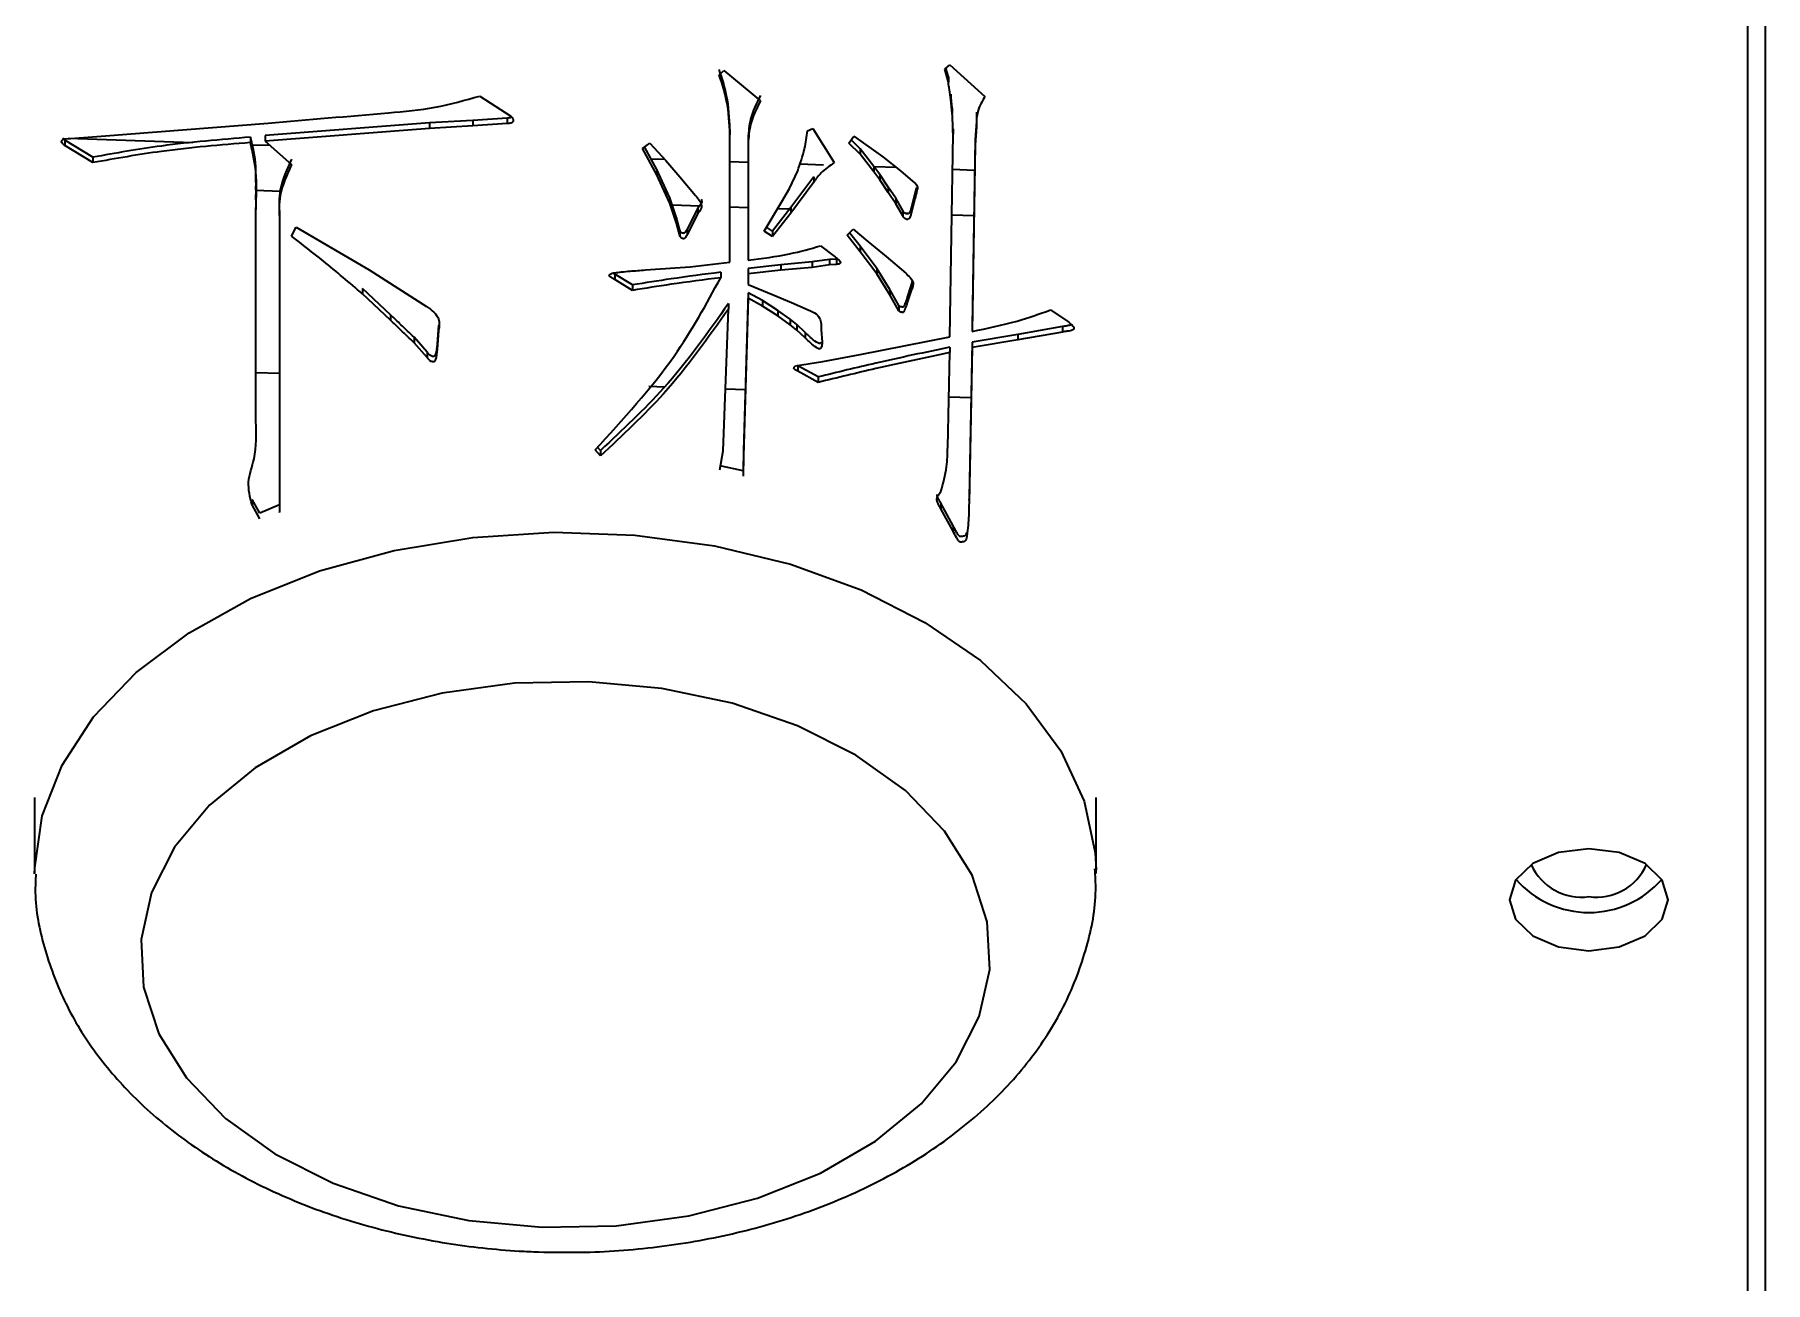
# Model space of a CAD drawing. Header units: millimetres. Extents: x 0 to 420, y 0 to 297.
# Drawn here: x 275.9266 to 276.417, y 144.4408 to 144.7943 of the extents above; entities that cross this region are included whole.
import ezdxf

# ---------------------------------------------------------------- set-up
doc = ezdxf.new("R2010")
doc.units = ezdxf.units.MM

msp = doc.modelspace()

# ---------------------------------------------------------------- linework, layer by layer
at = {"color": 7, "linetype": 'Continuous', "lineweight": 35}
for p, q in [((276.4170438833679, 143.3047848808226), (276.4170438833679, 145.7859450542126)), ((276.4120438833679, 143.3311126693771), (276.4120438833679, 145.7672777100891)), ((276.1845017994131, 144.7845166792683), (276.1860040367879, 144.7857699302013)), ((276.1860040367879, 144.7857699302013), (276.1959124109623, 144.776750632503)), ((276.1206407297349, 144.78285252639), (276.1219192296284, 144.784105777323)), ((276.1219192296284, 144.784105777323), (276.1322750787654, 144.77549738157)), ((276.1855565618252, 144.7807774715665), (276.1845017994131, 144.7845166792683)), ((276.1855565618252, 144.7823095604527), (276.1848516451256, 144.7848085402437)), ((276.1856850232783, 144.7812850110513), (276.1855565618252, 144.7823095604527)), ((276.1855565618252, 144.7823095604527), (276.1855565618252, 144.7807774715665)), ((276.0527523853922, 144.7768944481838), (276.0616059971545, 144.7712034562421)), ((276.1866432867346, 144.7734340784353), (276.1862277742692, 144.7774403724015)), ((276.1862277742692, 144.7774403724015), (276.1862277742692, 144.7759082835152)), ((276.1866432867346, 144.7719019895491), (276.1862277742692, 144.7759082835152)), ((276.060519272245, 144.7706604903048), (276.0508026730547, 144.7699619569979)), ((276.060519272245, 144.7706604903048), (276.060519272245, 144.7691284014186)), ((276.1867088461293, 144.772338924483), (276.1866432867346, 144.7734340784353)), ((276.1866432867346, 144.7734340784353), (276.1866432867346, 144.7719019895491)), ((276.1935471861593, 144.7723246431831), (276.1935471861593, 144.7707925542969)), ((276.1935471861593, 144.7707925542969), (276.1935471861593, 144.76814223675)), ((275.9455182068285, 144.7655124643004), (275.9927907403891, 144.7692516720022)), ((276.0385290740775, 144.769263423691), (275.9919277529609, 144.7656680316701)), ((276.0385290740775, 144.7677313348048), (275.9919277529609, 144.7641359427838)), ((275.9919277529609, 144.7656680316701), (275.9919277529609, 144.7641359427838)), ((276.0508026730547, 144.7699619569979), (276.0385290740775, 144.769263423691)), ((276.0385290740775, 144.769263423691), (276.0385290740775, 144.7677313348048)), ((276.0508026730547, 144.7684298681117), (276.0385290740775, 144.7677313348048)), ((276.0508026730547, 144.7699619569979), (276.0508026730547, 144.7684298681117)), ((276.060519272245, 144.7691284014186), (276.0508026730547, 144.7684298681117)), ((276.1236452044845, 144.7674554551319), (276.1236452044845, 144.7659233662457)), ((276.1236452044845, 144.72986672055), (276.1236452044845, 144.7659233662457)), ((276.1456673651493, 144.7670328014978), (276.1471696025242, 144.7677313348048)), ((276.1471696025242, 144.7677313348048), (276.1532105145208, 144.7580340488969)), ((276.1860040367879, 144.708664180175), (276.186867024216, 144.7660671819265)), ((276.186867024216, 144.7675992708127), (276.186867024216, 144.7660671819265)), ((276.1935471861593, 144.7696743256363), (276.193131673694, 144.7645585964179)), ((276.1935471861593, 144.76814223675), (276.193131673694, 144.7630265075316)), ((275.9351623576915, 144.764414780737), (275.9345967067561, 144.7649099241288)), ((275.9431529820255, 144.7595661377831), (275.9351623576915, 144.764414780737)), ((275.9351623576915, 144.764414780737), (275.9351623576915, 144.7628826918508)), ((275.9431529820255, 144.7580340488969), (275.9351623576915, 144.7628826918508)), ((275.9356098326542, 144.7648139309935), (275.9455182068285, 144.7655124643004)), ((275.9714581451058, 144.7636127905699), (275.9361656727559, 144.7648531173239)), ((275.9878045908046, 144.7652365846276), (275.9878045908046, 144.7637044957413)), ((275.9933941773367, 144.762841865615), (275.9886059517288, 144.7630101441155)), ((275.9919277529609, 144.7641359427838), (275.9994709023323, 144.7574793312708)), ((276.0988423065514, 144.7620403428631), (276.100983793873, 144.7635812251578)), ((276.1029335062105, 144.7545619274595), (276.0988423065514, 144.7620403428631)), ((276.1029335062105, 144.7560940163457), (276.0994437234521, 144.7624730853989)), ((276.100983793873, 144.7635812251578), (276.1055224684947, 144.758588766523)), ((276.128823129053, 144.7649694983631), (276.128823129053, 144.7634374094769)), ((276.128823129053, 144.7634374094769), (276.128823129053, 144.7304214381761)), ((276.1573017141798, 144.7635812251578), (276.1588039515546, 144.7655124643004)), ((276.1605299264108, 144.7603761899848), (276.1573017141798, 144.7635812251578)), ((276.1605299264108, 144.761908278871), (276.1579741561511, 144.7644456998924)), ((276.1588039515546, 144.7655124643004), (276.1670183133701, 144.7596982017751)), ((276.1644293510858, 144.7569158202362), (276.1605299264108, 144.761908278871)), ((276.1605299264108, 144.761908278871), (276.1605299264108, 144.7603761899848)), ((276.193131673694, 144.7645585964179), (276.1922686862659, 144.7117166062587)), ((276.193131673694, 144.7630265075316), (276.1922686862659, 144.7101845173725)), ((276.193131673694, 144.7645585964179), (276.193131673694, 144.7630265075316)), ((275.9431529820255, 144.7595661377831), (275.9431529820255, 144.7580340488969)), ((276.1052290559237, 144.7589115149563), (276.1013169280303, 144.7590490036775)), ((276.1055224684947, 144.7505468400849), (276.1029335062105, 144.7560940163457)), ((276.1029335062105, 144.7560940163457), (276.1029335062105, 144.7545619274595)), ((276.1055224684947, 144.758588766523), (276.1094218931698, 144.7540072098334)), ((276.128823129053, 144.7580823194313), (276.1236452044845, 144.7582642936016)), ((276.15021078749, 144.757330666651), (276.1434372394238, 144.7575687177799)), ((276.1644293510858, 144.75538373135), (276.1605299264108, 144.7603761899848)), ((276.166155325942, 144.7546969497319), (276.1644293510858, 144.7569158202362)), ((276.1644293510858, 144.7569158202362), (276.1644293510858, 144.75538373135)), ((276.1708222644065, 144.7566062921723), (276.1644972109283, 144.7568285813044)), ((276.1670183133701, 144.7596982017751), (276.1719725004572, 144.7556713627117)), ((276.1929890780709, 144.7558272565817), (276.1867163930272, 144.7560477052656)), ((275.989338763544, 144.7524269618262), (275.989338763544, 144.7514600041197)), ((275.989338799859, 144.7503212644041), (275.989338799859, 144.7514600041197)), ((275.98933886988, 144.7524269618262), (275.98933886988, 144.7539590507124)), ((275.9893393367186, 144.753854071255), (275.9893393367186, 144.7553861601413)), ((276.1055224684947, 144.7490147511986), (276.1029335062105, 144.7545619274595)), ((276.1094218931698, 144.7540072098334), (276.1139286052942, 144.7487271198369)), ((276.1404894405808, 144.7506789040769), (276.1428546653837, 144.7556713627117)), ((276.1473933400055, 144.7540189615222), (276.1409049530462, 144.7452667500884)), ((276.1473933400055, 144.752486872636), (276.1409049530462, 144.7437346612022)), ((276.1473933400055, 144.7540189615222), (276.1473933400055, 144.752486872636)), ((276.166155325942, 144.7531648608457), (276.1644293510858, 144.75538373135)), ((276.1685205507449, 144.751101557711), (276.166155325942, 144.7546969497319)), ((276.166155325942, 144.7546969497319), (276.166155325942, 144.7531648608457)), ((276.1685205507449, 144.7495694688247), (276.166155325942, 144.7531648608457)), ((276.1706940005637, 144.7479170676353), (276.1685205507449, 144.751101557711)), ((276.1685205507449, 144.751101557711), (276.1685205507449, 144.7495694688247)), ((276.1719725004572, 144.7556713627117), (276.1754244501695, 144.7527539589004)), ((276.1765057240824, 144.7509882947973), (276.1760637001163, 144.7492935891518)), ((275.9893387876664, 144.7503212644041), (275.9893387876664, 144.7489977154942)), ((275.9962322945007, 144.7498671693108), (275.9893387876664, 144.7501094362982)), ((275.9893387903207, 144.747284884672), (275.9893387903207, 144.7457527957857)), ((275.9893387916356, 144.7474920534034), (275.9893387916356, 144.7489977154942)), ((276.1066091934042, 144.7480403382188), (276.1055224684947, 144.7505468400849)), ((276.1055224684947, 144.7505468400849), (276.1055224684947, 144.7490147511986)), ((276.1066091934042, 144.7465082493326), (276.1055224684947, 144.7490147511986)), ((276.1085589057417, 144.7423698913744), (276.1066091934042, 144.7480403382188)), ((276.1066091934042, 144.7480403382188), (276.1066091934042, 144.7465082493326)), ((276.1085589057417, 144.7408378024881), (276.1066091934042, 144.7465082493326)), ((276.1333618036747, 144.7386189319838), (276.138315990762, 144.7467958806943)), ((276.138315990762, 144.7467958806943), (276.1404894405808, 144.7506789040769)), ((276.1706940005637, 144.746384978749), (276.1685205507449, 144.7495694688247)), ((276.172611750404, 144.7444449461979), (276.1706940005637, 144.7479170676353)), ((276.1706940005637, 144.7479170676353), (276.1706940005637, 144.746384978749)), ((276.172611750404, 144.7429128573117), (276.1706940005637, 144.746384978749)), ((276.1760637001163, 144.7492935891518), (276.1750089377042, 144.7451434795048)), ((276.1760637001163, 144.7477615002656), (276.1750089377042, 144.7436113906186)), ((276.1760637001163, 144.7492935891518), (276.1760637001163, 144.7477615002656)), ((275.9893387906767, 144.7457527957857), (275.9893387906767, 144.7447208258708)), ((275.9893387906767, 144.6846675065724), (275.9893387906767, 144.7447208258708)), ((275.9960168973821, 144.7442007709638), (275.9960168973821, 144.7426686820776)), ((275.99601895262, 144.7416596063786), (275.99601895262, 144.6684368797351)), ((276.1151311905732, 144.7456885591992), (276.1073234755696, 144.7459629553285)), ((276.1094218931698, 144.738897769937), (276.1085589057417, 144.7423698913744)), ((276.1085589057417, 144.7423698913744), (276.1085589057417, 144.7408378024881)), ((276.1145998177383, 144.7451434795048), (276.1115633804913, 144.7391648562014)), ((276.1145998177383, 144.7436113906186), (276.1115633804913, 144.7376327673152)), ((276.1145998177383, 144.7451434795048), (276.1145998177383, 144.7436113906186)), ((276.128823129053, 144.7452073665685), (276.1236452044845, 144.7453893407388)), ((276.1409049530462, 144.7452667500884), (276.1357270284777, 144.7386101385753)), ((276.1409049530462, 144.7437346612022), (276.1357270284777, 144.7370780496891)), ((276.140538493752, 144.7447956391008), (276.137175703315, 144.7449138217803)), ((276.1409049530462, 144.7452667500884), (276.1409049530462, 144.7437346612022)), ((276.172611750404, 144.7444449461979), (276.172611750404, 144.7429128573117)), ((276.1743264539328, 144.743608187268), (276.1733235451998, 144.7436434337241)), ((276.1750089377042, 144.7451434795048), (276.1750089377042, 144.7436113906186)), ((276.192778931767, 144.7429596891489), (276.1865229352858, 144.7431795513261)), ((275.9994709023323, 144.7372218653699), (276.0007494022258, 144.739728367236)), ((276.0007494022258, 144.739728367236), (276.0214611004998, 144.7276478500456)), ((276.1094218931698, 144.7373656810508), (276.1085589057417, 144.7408378024881)), ((276.1094218931698, 144.738897769937), (276.1094218931698, 144.7373656810508)), ((276.1115633804913, 144.7391648562014), (276.1115633804913, 144.7376327673152)), ((276.1357270284777, 144.7370780496891), (276.1333618036747, 144.7386189319838)), ((276.1357270284777, 144.7386101385753), (276.1340273544067, 144.7397174319199)), ((276.1357270284777, 144.7386101385753), (276.1357270284777, 144.7370780496891)), ((276.1568862017144, 144.7375094967316), (276.1586121765706, 144.7391736496099)), ((276.1605299264108, 144.7327841243612), (276.1568862017144, 144.7375094967316)), ((276.1605299264108, 144.7343162132475), (276.1575638072484, 144.7381628313938)), ((276.1586121765706, 144.7391736496099), (276.1627033762297, 144.7357015281725)), ((276.1493110898457, 144.7344482772395), (276.1532105145208, 144.7315308734282)), ((276.165292338514, 144.7280705036797), (276.1605299264108, 144.7343162132475)), ((276.1605299264108, 144.7343162132475), (276.1605299264108, 144.7327841243612)), ((276.165292338514, 144.7265384147934), (276.1605299264108, 144.7327841243612)), ((276.1627033762297, 144.7357015281725), (276.1678813007982, 144.7314076028447)), ((276.1678813007982, 144.7314076028447), (276.1734747378321, 144.7266822304743)), ((276.0214611004998, 144.7276478500456), (276.0376660866494, 144.7172520308308)), ((276.0910754196987, 144.7264063508014), (276.0906097994754, 144.7266878442139)), ((276.0960296067858, 144.7233656764065), (276.0910754196987, 144.7264063508014)), ((276.0910754196987, 144.7264063508014), (276.0910754196987, 144.7248742619151)), ((276.0997052939795, 144.7276478500456), (276.1124263679195, 144.7284901990334)), ((276.1124263679195, 144.7284901990334), (276.1236452044845, 144.72986672055)), ((276.1210562422002, 144.7269610684275), (276.1210562422002, 144.7254289795412)), ((276.1380922532805, 144.7290566683482), (276.128823129053, 144.7280705036797)), ((276.128823129053, 144.7280705036797), (276.128823129053, 144.7265384147934)), ((276.1380922532805, 144.727524579462), (276.128823129053, 144.7265384147934)), ((276.128823129053, 144.7265384147934), (276.128823129053, 144.7234977403986)), ((276.1469458650428, 144.7298784722388), (276.1380922532805, 144.7290566683482)), ((276.1380922532805, 144.7290566683482), (276.1380922532805, 144.727524579462)), ((276.1469458650428, 144.7283463833525), (276.1380922532805, 144.727524579462)), ((276.1519000521299, 144.7305770055457), (276.1469458650428, 144.7298784722388)), ((276.1469458650428, 144.7298784722388), (276.1469458650428, 144.7283463833525)), ((276.1519000521299, 144.7290449166594), (276.1469458650428, 144.7283463833525)), ((276.1538497644675, 144.7307208212265), (276.1519000521299, 144.7305770055457)), ((276.1519000521299, 144.7305770055457), (276.1519000521299, 144.7290449166594)), ((276.1538497644675, 144.7291887323403), (276.1519000521299, 144.7290449166594)), ((276.1538497644675, 144.7307208212265), (276.1538497644675, 144.7291887323403)), ((276.1689680257076, 144.7221124254735), (276.165292338514, 144.7280705036797)), ((276.165292338514, 144.7280705036797), (276.165292338514, 144.7265384147934)), ((276.1689680257076, 144.7205803365873), (276.165292338514, 144.7265384147934)), ((276.0275020124964, 144.7149010963344), (276.0195433506597, 144.7224000568352)), ((276.0195433506597, 144.7224000568352), (276.0195433506597, 144.720867967949)), ((276.0960296067858, 144.7218335875203), (276.0910754196987, 144.7248742619151)), ((276.0960296067858, 144.7233656764065), (276.0960296067858, 144.7218335875203)), ((276.128823129053, 144.7234977403986), (276.135950765959, 144.7205803365873)), ((276.1715569879918, 144.717530868784), (276.1689680257076, 144.7221124254735)), ((276.1689680257076, 144.7221124254735), (276.1689680257076, 144.7205803365873)), ((276.1750089377042, 144.7233656764066), (276.1739222127948, 144.7198935549692)), ((276.1750089377042, 144.7218335875203), (276.1739222127948, 144.7183614660829)), ((276.1752864685455, 144.7245301928042), (276.1750089377042, 144.7233656764066)), ((276.1750089377042, 144.7233656764066), (276.1750089377042, 144.7218335875203)), ((276.0275020124964, 144.7133690074482), (276.0195433506597, 144.720867967949)), ((276.121695492147, 144.6763467421811), (276.1232296920192, 144.7165534975238)), ((276.1232296920192, 144.7180855864101), (276.1232296920192, 144.7165534975238)), ((276.128823129053, 144.7211468059022), (276.1275446291596, 144.6764817644535)), ((276.128823129053, 144.719614717016), (276.1275446291596, 144.6749496755673)), ((276.132914328712, 144.7189279353978), (276.128823129053, 144.7211468059022)), ((276.128823129053, 144.7211468059022), (276.128823129053, 144.719614717016)), ((276.132914328712, 144.7173958465116), (276.128823129053, 144.719614717016)), ((276.1372292658525, 144.7161543472674), (276.132914328712, 144.7189279353978)), ((276.132914328712, 144.7189279353978), (276.132914328712, 144.7173958465116)), ((276.1372292658525, 144.7146222583812), (276.132914328712, 144.7173958465116)), ((276.135950765959, 144.7205803365873), (276.1411286905275, 144.7183614660829)), ((276.1411286905275, 144.7183614660829), (276.1458591401333, 144.7162864112594)), ((276.1715569879918, 144.7159987798978), (276.1689680257076, 144.7205803365873)), ((276.1715569879918, 144.717530868784), (276.1715569879918, 144.7159987798978)), ((276.1739222127948, 144.7198935549692), (276.1739222127948, 144.7183614660829)), ((276.0275020124964, 144.7149010963344), (276.0275020124964, 144.7133690074482)), ((276.0411180363618, 144.7119836925231), (276.0406705613991, 144.7065803319431)), ((276.0411180363618, 144.7119836925231), (276.0411180363618, 144.7104516036369)), ((276.1406812155648, 144.7136478454014), (276.1372292658525, 144.7161543472674)), ((276.1372292658525, 144.7161543472674), (276.1372292658525, 144.7146222583812)), ((276.1406812155648, 144.7121157565151), (276.1372292658525, 144.7146222583812)), ((276.1426309279024, 144.7121275082039), (276.1406812155648, 144.7136478454014)), ((276.1406812155648, 144.7136478454014), (276.1406812155648, 144.7121157565151)), ((276.1426309279024, 144.7105954193177), (276.1406812155648, 144.7121157565151)), ((276.1449961527053, 144.7099086376996), (276.1426309279024, 144.7121275082039)), ((276.1426309279024, 144.7121275082039), (276.1426309279024, 144.7105954193177)), ((276.1922686862659, 144.7117166062587), (276.1922686862659, 144.7101845173725)), ((276.2144826219147, 144.7162864112594), (276.2196605464832, 144.7128142898221)), ((276.0378578616335, 144.7043614614387), (276.0342141369371, 144.708532116183)), ((276.0342141369371, 144.708532116183), (276.0342141369371, 144.7070000272968)), ((276.0378578616335, 144.7028293725525), (276.0342141369371, 144.7070000272968)), ((276.0411180363618, 144.7104516036369), (276.0406705613991, 144.7050482430568)), ((276.1449961527053, 144.7083765488134), (276.1426309279024, 144.7105954193177)), ((276.1449961527053, 144.7099086376996), (276.1449961527053, 144.7083765488134)), ((276.149534827327, 144.7107392349986), (276.1497585648084, 144.7071232978803)), ((276.1605299264108, 144.7036717215402), (276.1860040367879, 144.708664180175)), ((276.1922686862659, 144.7071350495692), (276.1914056988378, 144.6631685414274)), ((276.2052134976871, 144.7093539200735), (276.1922686862659, 144.7071350495692)), ((276.2052134976871, 144.7078218311873), (276.1922686862659, 144.7056029606829)), ((276.1922686862659, 144.7071350495692), (276.1922686862659, 144.7056029606829)), ((276.2179345716271, 144.7115727905779), (276.2052134976871, 144.7093539200735)), ((276.2179345716271, 144.7100407016916), (276.2052134976871, 144.7078218311873)), ((276.2052134976871, 144.7093539200735), (276.2052134976871, 144.7078218311873)), ((276.2179345716271, 144.7115727905779), (276.2179345716271, 144.7100407016916)), ((276.0378578616335, 144.7043614614387), (276.0378578616335, 144.7028293725525)), ((276.0406705613991, 144.7065803319431), (276.0406705613991, 144.7050482430568)), ((276.1499823022897, 144.7017199373003), (276.1605299264108, 144.7036717215402)), ((276.1853647868412, 144.6774561774333), (276.1860040367879, 144.7042264391663)), ((276.1860040367879, 144.7057585280526), (276.1860040367879, 144.7042264391663)), ((276.1922686862659, 144.7056029606829), (276.1914056988378, 144.6616364525412)), ((275.9893387906767, 144.6986096247414), (275.99601895262, 144.6983748555958)), ((276.142215415437, 144.7004666863673), (276.1499823022897, 144.7017199373003)), ((276.1428546653838, 144.7004784380561), (276.1427253498373, 144.7005489684676)), ((276.148671839899, 144.6972939479804), (276.1428546653838, 144.7004784380561)), ((276.1428546653838, 144.7004784380561), (276.1428546653838, 144.6989463491699)), ((276.148671839899, 144.6957618590942), (276.1428546653838, 144.6989463491699)), ((276.148671839899, 144.6972939479804), (276.148671839899, 144.6957618590942)), ((276.1006564537, 144.6946974512252), (276.1052107650615, 144.6945373934607)), ((276.1223666003136, 144.6939344648464), (276.1280384925037, 144.6937351305646)), ((276.1857051191338, 144.6917084813937), (276.1919615732579, 144.691488603133)), ((276.0869842200396, 144.6764817644535), (276.0861237878265, 144.6774150787953)), ((276.0869842200396, 144.6749496755673), (276.0854500201675, 144.6766138284455)), ((276.0869842200396, 144.6764817644535), (276.0869842200396, 144.6749496755673)), ((276.1207902010506, 144.670971326683), (276.121695492147, 144.6763467421811)), ((276.1275446291596, 144.6764817644535), (276.1273633517151, 144.6707554964596)), ((276.1275446291596, 144.6749496755673), (276.1273633517151, 144.6692234075734)), ((276.1275446291596, 144.6764817644535), (276.1275446291596, 144.6749496755673)), ((276.1273633517151, 144.6707554964596), (276.1213006833931, 144.67204657566)), ((275.9904348421155, 144.6586882365829), (275.9882520657673, 144.6626138238013)), ((275.9882520657673, 144.6626138238013), (275.9882520657673, 144.661081734915)), ((276.1914056988378, 144.6631685414274), (276.1913782458219, 144.6624136718387)), ((276.1914056988378, 144.6631685414274), (276.1914056988378, 144.6616364525412)), ((275.9904348421155, 144.6571561476966), (275.9882520657673, 144.661081734915)), ((275.996019087682, 144.6610983483264), (275.9904348421155, 144.6586882365829)), ((276.186867024216, 144.6551354083977), (276.1834150745037, 144.6615043885491)), ((276.1834150745037, 144.6615043885491), (276.1834150745037, 144.6599722996629)), ((276.186867024216, 144.6536033195115), (276.1834150745037, 144.6599722996629)), ((276.186867024216, 144.6551354083977), (276.186867024216, 144.6536033195115)), ((275.9266455563547, 144.5781206321691), (275.9266455563547, 144.5566713877618)), ((276.2274422103814, 144.5566713877618), (276.2274422103814, 144.5781206321691))]:
    msp.add_line(p, q, dxfattribs=at)
at = {"color": 7, "linetype": 'Continuous', "lineweight": 35, "flags": 128}
for points in [[(275.9266457926021, 144.5565000365231), (275.9266655557515, 144.5582479023983), (275.9288023169225, 144.5729847085034), (275.9344137347671, 144.5873391441968), (275.9433682824073, 144.6009747536721), (275.9554560728359, 144.6135719298003), (275.9703937784902, 144.6248354054498), (275.9878312722105, 144.6345011742978), (276.0073598339231, 144.6423426789149), (276.0285217306933, 144.648176121079), (276.0508209455968, 144.6518647698499), (276.073734803936, 144.6533221664268), (276.0967262242925, 144.6525141506693), (276.1192563072598, 144.6494596617817), (276.1407969667886, 144.6442302943948), (276.1608433080766, 144.636948620448), (276.1789254618745, 144.6277853162068), (276.1946195978231, 144.6169551617562), (276.2075578586774, 144.6047120067373), (276.2174369825689, 144.591342820327), (276.2240254112069, 144.5771609649235), (276.2271687174082, 144.5624988511975), (276.2274336711484, 144.5577015538863)], [(276.0704709560695, 144.4564149156822), (276.0914465847408, 144.4568552357812), (276.1119845946191, 144.4596301429657), (276.1314609486669, 144.4646553230851), (276.1492838677219, 144.4717780885843), (276.1649118114076, 144.4807820178379), (276.1778699325631, 144.4913935310118), (276.1877645052342, 144.5032902026478), (276.1942948878372, 144.5161105583983), (276.1972626580014, 144.5294650582413), (276.1965776415319, 144.5429479324566), (276.1922606523076, 144.556149510734), (276.1844428598616, 144.5686686697978), (276.1733618038614, 144.5801250213348), (276.1593541765861, 144.5901704699008), (276.1428455927025, 144.5984997896244), (276.124337657178, 144.6048598983405), (276.1043927242681, 144.6090575473642), (276.0836168106667, 144.6109651932542), (276.0626411819953, 144.6105248731552), (276.042103172117, 144.6077499659706), (276.0226268180692, 144.6027247858513), (276.0048038990142, 144.5956020203521), (275.9891759553286, 144.5865980910984), (275.9762178341731, 144.5759865779246), (275.9663232615019, 144.5640899062886), (275.959792878899, 144.5512695505381), (275.9568251087347, 144.5379150506951), (275.9575101252042, 144.5244321764798), (275.9618271144285, 144.5112305982024), (275.9696449068745, 144.4987114391386), (275.9807259628748, 144.4872550876016), (275.99473359015, 144.4772096390356), (276.0112421740336, 144.468880319312), (276.0297501095581, 144.4625202105959), (276.049695042468, 144.4583225615721), (276.0704709560695, 144.4564149156822)], [(276.367043883368, 144.5636579109511), (276.3584335061398, 144.5625570018508), (276.3511339807912, 144.5594218779808), (276.3462565938864, 144.5547298335302), (276.3445438833679, 144.5491951897331), (276.3462565938864, 144.5436605459361), (276.3511339807912, 144.5389685014855), (276.3584335061398, 144.5358333776154), (276.367043883368, 144.5347324685152), (276.3756542605962, 144.5358333776154), (276.3829537859447, 144.5389685014855), (276.3878311728495, 144.5436605459361), (276.3895438833679, 144.5491951897331), (276.3878311728495, 144.5547298335302), (276.3829537859447, 144.5594218779808), (276.3756542605962, 144.5625570018508), (276.367043883368, 144.5636579109511)]]:
    msp.add_lwpolyline(points, dxfattribs=at)
at = {"color": 7, "linetype": 'Continuous', "lineweight": 35}
for centre, radius, start, end in [((276.367043883368, 144.5730309239314), 0.02745217739331354, 221.2220310416358, 318.777968958444), ((276.3648673119939, 144.5653912780397), 0.01546534707720193, 203.8111745838662, 278.0905883802445), ((276.3692204547473, 144.5653912780192), 0.01546534705763971, 261.9094115894886, 336.1888255991473)]:
    msp.add_arc(centre, radius, start, end, dxfattribs=at)
for points, knots in [([(276.1236452044845, 144.7674554551319), (276.1234980831273, 144.7706474078588), (276.1232353349381, 144.7763480064361), (276.1214336097172, 144.7819287247743), (276.1206407297349, 144.7843846152762)], [0, 0, 0, 0, 0.559932905924712, 1, 1, 1, 1]), ([(276.1236452044845, 144.7659233662457), (276.1234980831273, 144.7691153189726), (276.1232353349382, 144.7748159175499), (276.1214336097172, 144.7803966358881), (276.1206407297349, 144.78285252639)], [0, 0, 0, 0, 0.5599329059246557, 1, 1, 1, 1]), ([(276.1862277742692, 144.7759082835152), (276.1860880078038, 144.7768164468096), (276.1858384424153, 144.7784380527126), (276.1856426866413, 144.7800626936586), (276.1855565618253, 144.7807774715665)], [0, 0, 0, 0, 0.5600394600404581, 1, 1, 1, 1]), ([(275.9927907403891, 144.7692516720022), (276.0041401193872, 144.7701994963845), (276.0199455894951, 144.7715194637541), (276.0403534582175, 144.7733449809769), (276.0486204078154, 144.7757115781902), (276.0527523853922, 144.7768944481838)], [0, 0, 0, 0, 0.5602325872974884, 0.7801959396516892, 1, 1, 1, 1]), ([(276.1322750787654, 144.7770294704562), (276.1311836909358, 144.774828303674), (276.1292345273724, 144.7708971309296), (276.1289488487277, 144.7667809302598), (276.128823129053, 144.7649694983631)], [0, 0, 0, 0, 0.5599262422143805, 1, 1, 1, 1]), ([(276.1322750787654, 144.77549738157), (276.1311836909358, 144.7732962147877), (276.1292345273724, 144.7693650420433), (276.1289488487277, 144.7652488413735), (276.128823129053, 144.7634374094769)], [0, 0, 0, 0, 0.5599262422143805, 1, 1, 1, 1]), ([(276.1959124109623, 144.776750632503), (276.1952747483917, 144.7756690131321), (276.1941364053388, 144.7737381268712), (276.1937271778048, 144.7716923526619), (276.1935471861593, 144.7707925542969)], [0, 0, 0, 0, 0.5601673142427666, 1, 1, 1, 1]), ([(276.0616059971545, 144.7712034562421), (276.0617969524216, 144.7709914851274), (276.0621794698785, 144.7705668691796), (276.0622769818992, 144.7700055967885), (276.062213842515, 144.7696403287646), (276.0620422763283, 144.769417223806), (276.0614841885038, 144.7691501159574), (276.0609040103895, 144.7691370595911), (276.060519272245, 144.7691284014186)], [0, 0, 0, 0, 0.2500336481341716, 0.5008619906808351, 0.5639672123006954, 0.6256325307345216, 0.7517427114821189, 1, 1, 1, 1]), ([(276.061843192584, 144.7708925072648), (276.0617736822049, 144.7708528668692), (276.0614196638637, 144.7706509772049), (276.0609204594525, 144.7706562515559), (276.060519272245, 144.7706604903048)], [0, 0, 0, 0, 0.1963468299881678, 1, 1, 1, 1]), ([(276.186867024216, 144.7660671819265), (276.1868553626101, 144.7671568443382), (276.1868345381749, 144.7691026830535), (276.1867017250193, 144.7710466408547), (276.1866432867346, 144.7719019895491)], [0, 0, 0, 0, 0.5599962643917666, 1, 1, 1, 1]), ([(276.1428546653837, 144.7556713627117), (276.1435795684201, 144.7577712619639), (276.1448747060833, 144.761523016991), (276.1454250533871, 144.7653484889725), (276.1456673651493, 144.7670328014978)], [0, 0, 0, 0, 0.5597111850641725, 1, 1, 1, 1]), ([(275.9351623576915, 144.7628826918508), (275.9349497404481, 144.7630464163831), (275.9345248866399, 144.7633735723085), (275.9342357607223, 144.7639078402628), (275.934356127372, 144.7643373215878), (275.9346342870247, 144.7646194329467), (275.9351082061554, 144.7647539520945), (275.9354382047487, 144.7647934096438), (275.9356098326542, 144.7648139309935)], [0, 0, 0, 0, 0.2486594583654927, 0.4968737066932097, 0.6252133888650685, 0.7476697397691595, 0.8687663676765318, 1, 1, 1, 1]), ([(275.9878045908046, 144.7652365846276), (275.9793457279617, 144.7645434619554), (275.9642548850281, 144.763306912129), (275.9495953951701, 144.7607081965734), (275.9431529820255, 144.7595661377831)], [0, 0, 0, 0, 0.5605295131644807, 1, 1, 1, 1]), ([(275.9878045908046, 144.7637044957413), (275.9793457279617, 144.7630113730691), (275.9642548850281, 144.7617748232427), (275.9495953951701, 144.7591761076872), (275.9431529820255, 144.7580340488969)], [0, 0, 0, 0, 0.5605295131644704, 1, 1, 1, 1]), ([(275.9893131196064, 144.7547612690607), (275.9893240665953, 144.7554842370624), (275.989377256739, 144.7589970543866), (275.9885007248757, 144.762474682374), (275.9878045908046, 144.7652365846276)], [0, 0, 0, 0, 0.2058085960714044, 0.9999999999999999, 0.9999999999999999, 0.9999999999999999, 0.9999999999999999]), ([(275.9893387906767, 144.7447208258708), (275.9895042087848, 144.7482860824765), (275.9897992216324, 144.754644494602), (275.9884133732911, 144.7609392872905), (275.9878045908046, 144.7637044957413)], [0, 0, 0, 0, 0.5607149293574695, 1, 1, 1, 1]), ([(275.9994709023323, 144.759011420157), (275.9981319044667, 144.7561229258573), (275.9957348553482, 144.7509519969919), (275.9959319538524, 144.7455681231777), (275.99601895262, 144.7431916952649)], [0, 0, 0, 0, 0.5586025982603973, 1, 1, 1, 1]), ([(275.9994709023323, 144.7574793312708), (275.9981319044667, 144.7545908369711), (275.9957348553482, 144.7494199081057), (275.9959319538524, 144.7440360342915), (275.99601895262, 144.7416596063786)], [0, 0, 0, 0, 0.5586025982603973, 1, 1, 1, 1]), ([(276.1532105145208, 144.7580340488969), (276.1518902275257, 144.757099143143), (276.1495300406723, 144.7554278760035), (276.1480468394333, 144.7533863641032), (276.1473933400055, 144.752486872636)], [0, 0, 0, 0, 0.559399351437943, 1, 1, 1, 1]), ([(276.1754244501695, 144.7527539589004), (276.1759879318843, 144.7523050003248), (276.176994875171, 144.7515027101847), (276.1765841561562, 144.7496811405571), (276.1762671240175, 144.7485118051657), (276.1760637001163, 144.7477615002656)], [0, 0, 0, 0, 0.3128726508068374, 0.5591042391760025, 1, 1, 1, 1]), ([(276.1139286052942, 144.7487271198369), (276.1142962479446, 144.7482810704047), (276.1150251377676, 144.747396730975), (276.1160160046988, 144.7456182131698), (276.1151392775383, 144.744375837773), (276.1145998177383, 144.7436113906186)], [0, 0, 0, 0, 0.2813508356517999, 0.5578073180563106, 1, 1, 1, 1]), ([(276.1155229284058, 144.7476651111003), (276.1155568437845, 144.7475935245429), (276.1159553428324, 144.7467523965318), (276.1152474569803, 144.7459121836833), (276.1145998177383, 144.7451434795048)], [0, 0, 0, 0, 0.08510780346202577, 1, 1, 1, 1]), ([(276.1750089377042, 144.7451434795048), (276.1749221309279, 144.7448447745005), (276.1747915450805, 144.7443954242571), (276.1745364879674, 144.7438893130087), (276.1743625490377, 144.7435995426625), (276.1740799995962, 144.7434735021855), (276.173798643168, 144.743473116548), (276.1734897117895, 144.7435391958582), (276.172983879957, 144.7438355602018), (276.1727677926519, 144.7441894170148), (276.172611750404, 144.7444449461979)], [0, 0, 0, 0, 0.27923677499896, 0.4200636447340444, 0.4928387676948974, 0.5602534646692116, 0.6079428035575075, 0.6546737038048647, 0.750630924234417, 1, 1, 1, 1]), ([(276.1750089377042, 144.7436113906186), (276.1749221309279, 144.7433126856143), (276.1747915450805, 144.7428633353709), (276.1745364879674, 144.7423572241225), (276.1743625490377, 144.7420674537763), (276.1740799995962, 144.7419414132993), (276.173798643168, 144.7419410276618), (276.1734897117894, 144.7420071069719), (276.172983879957, 144.7423034713156), (276.172767792652, 144.7426573281285), (276.172611750404, 144.7429128573117)], [0, 0, 0, 0, 0.2792367749983377, 0.4200636447340791, 0.4928387676949411, 0.5602534646692636, 0.6079428035575878, 0.6546737038051574, 0.7506309242355755, 1, 1, 1, 1]), ([(276.0195433506597, 144.720867967949), (276.0158880001827, 144.7239669758575), (276.0093602227412, 144.7295012287408), (276.0024927888123, 144.7348626650931), (275.9994709023323, 144.7372218653699)], [0, 0, 0, 0, 0.5599686125587651, 1, 1, 1, 1]), ([(276.1115633804913, 144.7391648562014), (276.1114484440384, 144.7389422825828), (276.1112756593631, 144.7386076862955), (276.1109723589752, 144.7382585334511), (276.1107776196951, 144.7380967761848), (276.1106448479894, 144.7380243673024), (276.1105149223908, 144.7379920181811), (276.1103554680487, 144.7379939837275), (276.1100835158761, 144.7380865090114), (276.1096708272951, 144.7383725195216), (276.1095197968324, 144.7386911934406), (276.1094218931698, 144.738897769937)], [0, 0, 0, 0, 0.2701077815487177, 0.4060546863460592, 0.4588641221156369, 0.5058207482909582, 0.5331792509887305, 0.5603385153041801, 0.6213917117718173, 0.7545717768661273, 1, 1, 1, 1]), ([(276.1115633804913, 144.7376327673152), (276.1114484440384, 144.7374101936966), (276.111275659363, 144.7370755974092), (276.1109723589753, 144.7367264445649), (276.1107776196951, 144.7365646872985), (276.1106448479894, 144.7364922784161), (276.1105149223908, 144.7364599292949), (276.1103554680487, 144.7364618948413), (276.1100835158761, 144.7365544201251), (276.1096708272951, 144.7368404306354), (276.1095197968324, 144.7371591045544), (276.1094218931698, 144.7373656810508)], [0, 0, 0, 0, 0.2701077815484687, 0.4060546863464135, 0.4588641221165958, 0.5058207482918738, 0.5331792509893359, 0.5603385153047605, 0.6213917117723414, 0.7545717768671308, 1, 1, 1, 1]), ([(276.128823129053, 144.7304214381761), (276.1327818247042, 144.7309074174582), (276.13984461147, 144.731774462653), (276.1464208405717, 144.73363192396), (276.1493110898457, 144.7344482772395)], [0, 0, 0, 0, 0.560500519474452, 1, 1, 1, 1]), ([(276.1532105145208, 144.7315308734282), (276.1535909799468, 144.7312241507715), (276.1541621350697, 144.7307636983762), (276.1547487464882, 144.7301840751833), (276.1549900067744, 144.7298241247799), (276.1549915233802, 144.7295302867152), (276.1547017056962, 144.72934605346), (276.1543242590467, 144.7292352237453), (276.1540274920858, 144.729206146252), (276.1538497644675, 144.7291887323403)], [0, 0, 0, 0, 0.3738455229800575, 0.5612173170123168, 0.6548328034240788, 0.74779885235304, 0.8172927123382819, 0.8905803699058394, 1, 1, 1, 1]), ([(276.0910754196987, 144.7248742619151), (276.0907406494865, 144.7250807613944), (276.0902656282586, 144.7253737732353), (276.0896427997175, 144.7257262162211), (276.089407639278, 144.7260511040817), (276.0895854681092, 144.7263433389747), (276.090195983725, 144.7267484610132), (276.09144878862, 144.7268729714953), (276.0932479306051, 144.7271096809301), (276.0959899341171, 144.7273294437356), (276.0982539928185, 144.7275234735479), (276.0997052939795, 144.7276478500456)], [0, 0, 0, 0, 0.1042191178795077, 0.1478814169586418, 0.1874746582893299, 0.2192073874338206, 0.2508066763943658, 0.3819140242436129, 0.4853644765229105, 0.6701096432527908, 1, 1, 1, 1]), ([(276.1210562422002, 144.7269610684275), (276.1163580249595, 144.7263660266601), (276.1079681059144, 144.7253034209949), (276.0996775758227, 144.7239577803371), (276.0960296067858, 144.7233656764065)], [0, 0, 0, 0, 0.5599836202779397, 1, 1, 1, 1]), ([(276.1734747378321, 144.7266822304743), (276.1738968791573, 144.7262790102727), (276.1747327587177, 144.7254805963182), (276.1759804679052, 144.723854347854), (276.1753791241723, 144.7226035668065), (276.1750089377042, 144.7218335875203)], [0, 0, 0, 0, 0.2817167681408816, 0.557825719152326, 1, 1, 1, 1]), ([(276.0854500201675, 144.6766138284455), (276.093427291226, 144.6853319317542), (276.1076738298302, 144.7009015161934), (276.1169668136425, 144.7179338205005), (276.1210562422003, 144.7254289795412)], [0, 0, 0, 0, 0.5599445086468023, 1, 1, 1, 1]), ([(276.1210562422002, 144.7254289795412), (276.1163580249595, 144.7248339377739), (276.1079681059144, 144.7237713321086), (276.0996775758227, 144.7224256914509), (276.0960296067858, 144.7218335875203)], [0, 0, 0, 0, 0.5599836202779397, 1, 1, 1, 1]), ([(276.0376660866494, 144.7172520308308), (276.0384205818613, 144.7167432304372), (276.0399178125091, 144.7157335599568), (276.0415454872102, 144.7133830153543), (276.041280758883, 144.7115675370996), (276.0411180363618, 144.7104516036369)], [0, 0, 0, 0, 0.2813115133350109, 0.5582384258705829, 1, 1, 1, 1]), ([(276.1232296920192, 144.7180855864101), (276.1174975247001, 144.7099384646156), (276.1072642104124, 144.6953938686149), (276.0931794392337, 144.68225911585), (276.0869842200396, 144.6764817644535)], [0, 0, 0, 0, 0.5601476860661803, 0.9999999999999999, 0.9999999999999999, 0.9999999999999999, 0.9999999999999999]), ([(276.1232296920192, 144.7165534975238), (276.1174975247001, 144.7084063757293), (276.1072642104124, 144.6938617797286), (276.0931794392337, 144.6807270269638), (276.0869842200396, 144.6749496755673)], [0, 0, 0, 0, 0.5601476860661408, 1, 1, 1, 1]), ([(276.1739222127948, 144.7198935549692), (276.17375476721, 144.7193738993729), (276.1735151395845, 144.7186302318899), (276.1731558836384, 144.7177904211482), (276.1729492791309, 144.7174019699132), (276.1728730824898, 144.7171878415426), (276.1727248826807, 144.7171103332811), (276.1726075811949, 144.7170903472423), (276.1723807120107, 144.7171091726996), (276.171971622926, 144.7172280481541), (276.1717197903765, 144.7174119692012), (276.1715569879918, 144.717530868784)], [0, 0, 0, 0, 0.4194815654700874, 0.6003106714268915, 0.6826434293237326, 0.7490247843954261, 0.7629102512765953, 0.777136902372577, 0.809246694730595, 0.8766835619703925, 1, 1, 1, 1]), ([(276.1739222127948, 144.7183614660829), (276.17375476721, 144.7178418104866), (276.1735151395845, 144.7170981430037), (276.1731558836383, 144.716258332262), (276.1729492791309, 144.7158698810269), (276.1728730824898, 144.7156557526564), (276.1727248826807, 144.7155782443948), (276.1726075811949, 144.7155582583561), (276.1723807120107, 144.7155770838134), (276.171971622926, 144.7156959592679), (276.1717197903765, 144.715879880315), (276.1715569879918, 144.7159987798978)], [0, 0, 0, 0, 0.4194815654702019, 0.6003106714264004, 0.6826434293232176, 0.7490247843954184, 0.7629102512767298, 0.7771369023724733, 0.8092466947304819, 0.8766835619700327, 1, 1, 1, 1]), ([(276.0342141369371, 144.708532116183), (276.0329547080761, 144.7097181603352), (276.0307057227292, 144.7118361012541), (276.0284809259716, 144.713964568132), (276.0275020124964, 144.7149010963344)], [0, 0, 0, 0, 0.5599986957069618, 1, 1, 1, 1]), ([(276.0342141369371, 144.7070000272968), (276.0329547080761, 144.7081860714489), (276.0307057227292, 144.7103040123679), (276.0284809259716, 144.7124324792458), (276.0275020124964, 144.7133690074482)], [0, 0, 0, 0, 0.5599986957071973, 1, 1, 1, 1]), ([(276.1458591401333, 144.7162864112594), (276.1466750798695, 144.7159587684289), (276.1482805209881, 144.7153140991611), (276.1495793974964, 144.7132284110174), (276.1495518663515, 144.7116908385408), (276.149534827327, 144.7107392349986)], [0, 0, 0, 0, 0.2825689106170907, 0.5559819283959848, 1, 1, 1, 1]), ([(276.1922686862659, 144.7101845173725), (276.1965805487844, 144.7110809269113), (276.2042794340458, 144.7126814775218), (276.2113652922969, 144.7151850136516), (276.2144826219147, 144.7162864112594)], [0, 0, 0, 0, 0.5600632263099002, 1, 1, 1, 1]), ([(276.2196605464832, 144.7128142898221), (276.220090732314, 144.7124409165074), (276.2206333747507, 144.7119699381747), (276.2210863564649, 144.7113283485844), (276.2211448648635, 144.7109495072085), (276.2205955414008, 144.7104111550662), (276.2193103705966, 144.7102859706856), (276.2183553666993, 144.7101157184538), (276.2179345716271, 144.7100407016916)], [0, 0, 0, 0, 0.3143199445091457, 0.3964875837666333, 0.4787979510561684, 0.5602980917328575, 0.8062579673608018, 1, 1, 1, 1]), ([(276.2204079700228, 144.7120840447308), (276.2200165590881, 144.7119767019944), (276.2192166875427, 144.7117573407224), (276.2183679738562, 144.7116351752991), (276.2179345716271, 144.7115727905779)], [0, 0, 0, 0, 0.4893422410835803, 1, 1, 1, 1]), ([(276.1495077308679, 144.7071261711309), (276.1494532870018, 144.7070363332017), (276.1493847100189, 144.7069231741888), (276.1492291140287, 144.7068212199005), (276.1491366753326, 144.7067846051888), (276.1490308513575, 144.7067751454445), (276.14865259211, 144.7068317030982), (276.1470754161487, 144.7078508360509), (276.1459511832592, 144.7089634648046), (276.1449961527053, 144.7099086376996)], [0, 0, 0, 0, 0.06180222026181898, 0.07784549691535972, 0.09252458925369607, 0.1065337558338326, 0.1214167294285441, 0.2536476424085726, 1, 1, 1, 1]), ([(276.1497585648084, 144.7071232978803), (276.1497700771578, 144.7066081932175), (276.1497838497477, 144.705991957119), (276.1493894154115, 144.7053949148579), (276.1492292054321, 144.7052891122009), (276.1491366531005, 144.7052525208786), (276.1490308572793, 144.7052430553394), (276.1486525750703, 144.7052996177192), (276.1470754596237, 144.7063187382163), (276.1459512032278, 144.7074313718082), (276.1449961527053, 144.7083765488134)], [0, 0, 0, 0, 0.2484401648223525, 0.297216874394701, 0.3092345367205565, 0.3202303188646633, 0.3307242744986313, 0.3418727795656251, 0.4409240205006435, 0.9999999999999999, 0.9999999999999999, 0.9999999999999999, 0.9999999999999999]), ([(276.0406705613991, 144.7065803319431), (276.0406052746075, 144.7055678915529), (276.0405331025017, 144.7044486765749), (276.0400127248384, 144.7033413307628), (276.0398895670107, 144.7031790386741), (276.0397833615721, 144.7031019093795), (276.0396504464458, 144.7030737568709), (276.0395211510838, 144.7030816451285), (276.0393027543256, 144.7031256824128), (276.0385607785926, 144.7034547195433), (276.0381774909969, 144.7039491491007), (276.0378578616335, 144.7043614614387)], [0, 0, 0, 0, 0.5569059411449527, 0.6156386851965527, 0.6376753447181793, 0.656866113864686, 0.6706379998984547, 0.685748185018932, 0.7023518033561487, 0.7517866357268284, 1, 1, 1, 1]), ([(276.0406705613991, 144.7050482430568), (276.0406052746076, 144.7040358026666), (276.0405331025019, 144.7029165876886), (276.0400127248384, 144.7018092418766), (276.0398895670108, 144.7016469497879), (276.0397833615721, 144.7015698204933), (276.0396504464458, 144.7015416679846), (276.0395211510838, 144.7015495562422), (276.0393027543256, 144.7015935935266), (276.0385607785926, 144.701922630657), (276.0381774909969, 144.7024170602145), (276.0378578616335, 144.7028293725525)], [0, 0, 0, 0, 0.5569059411453355, 0.6156386851965088, 0.6376753447181187, 0.6568661138646109, 0.6706379998983694, 0.6857481850188353, 0.7023518033560393, 0.7517866357266819, 0.9999999999999999, 0.9999999999999999, 0.9999999999999999, 0.9999999999999999]), ([(276.1860040367879, 144.7057585280526), (276.1789787052617, 144.7042803619777), (276.1664341150533, 144.7016409153409), (276.1540989552361, 144.6986221276774), (276.148671839899, 144.6972939479804)], [0, 0, 0, 0, 0.5600287781024255, 1, 1, 1, 1]), ([(276.1860040367879, 144.7042264391663), (276.1789787052618, 144.7027482730915), (276.1664341150533, 144.7001088264546), (276.1540989552361, 144.6970900387911), (276.148671839899, 144.6957618590942)], [0, 0, 0, 0, 0.5600287781023965, 1, 1, 1, 1]), ([(276.1428546653838, 144.6989463491699), (276.1426176783351, 144.6990669713379), (276.1422827797415, 144.6992374287304), (276.1419140897779, 144.699488963662), (276.1417202126269, 144.6997013889116), (276.1418189610098, 144.6999371798675), (276.1419899882507, 144.7001839142121), (276.1421307464964, 144.7003604790405), (276.142215415437, 144.7004666863673)], [0, 0, 0, 0, 0.3106836959955618, 0.4390431179978935, 0.560377531353668, 0.682214536066377, 0.8088455956719591, 1, 1, 1, 1]), ([(275.9882520657673, 144.661081734915), (275.9877023812388, 144.663225764917), (275.9865817525675, 144.6675967474864), (275.9897078053586, 144.6753719136281), (275.9894788371015, 144.6811396942056), (275.9893387906767, 144.6846675065724)], [0, 0, 0, 0, 0.2721438716455576, 0.5548131874377539, 0.9999999999999999, 0.9999999999999999, 0.9999999999999999, 0.9999999999999999]), ([(276.1834150745037, 144.6648414877141), (276.1840625821461, 144.6671764896221), (276.1852202133198, 144.671351067376), (276.1853205654967, 144.6755887803322), (276.1853647868412, 144.6774561774333)], [0, 0, 0, 0, 0.5593384638337227, 1, 1, 1, 1]), ([(275.99601895262, 144.6684368797351), (275.9960534364732, 144.6657008286661), (275.9960938715637, 144.6624925887888), (275.9959920630088, 144.6592852176604), (275.9959770788237, 144.6588131567144)], [0, 0, 0, 0, 0.8528199802573171, 1, 1, 1, 1]), ([(276.1834150745037, 144.6599722996629), (276.1831521647734, 144.6604159689198), (276.1826294192903, 144.6612981199906), (276.1819464948093, 144.6630103016323), (276.1828567173183, 144.6641452667937), (276.1834150745037, 144.6648414877141)], [0, 0, 0, 0, 0.2811671434150679, 0.5590468412026837, 1, 1, 1, 1]), ([(276.1834150745037, 144.6615043885491), (276.1831310960474, 144.6619487012204), (276.1826231752075, 144.662743394128), (276.1824315175074, 144.6635926331189), (276.1823470155953, 144.6639670627326)], [0, 0, 0, 0, 0.5590998321157045, 1, 1, 1, 1]), ([(276.1914056988378, 144.6616364525412), (276.1913713271953, 144.6597367299496), (276.1913197730985, 144.6568873321565), (276.1909864757403, 144.6535692374484), (276.1907679091353, 144.6519135408844), (276.1905557741029, 144.651093695818), (276.1901523586965, 144.6506679202643), (276.1896445473352, 144.6505708884152), (276.1892238099963, 144.6505232158626), (276.1888167129053, 144.6505204884013), (276.1885709786034, 144.6507244057231), (276.1882507116403, 144.6511430744627), (276.1876482622883, 144.6521067533564), (276.1871801141168, 144.6530035538759), (276.186867024216, 144.6536033195115)], [0, 0, 0, 0, 0.3747869852866692, 0.5621437642988106, 0.6558767878542983, 0.7026976002641637, 0.7256437876557044, 0.7491299455382869, 0.7660442087823817, 0.7814476023239573, 0.7967202206700759, 0.8129874363179446, 0.8749290319525495, 1, 1, 1, 1]), ([(276.1906972020309, 144.6532109400498), (276.1906408853072, 144.6529759194173), (276.1905569685906, 144.6526257186502), (276.1901521280861, 144.652200021903), (276.1896445908175, 144.6521029748969), (276.189223800991, 144.6520553052468), (276.1888167151888, 144.6520525771612), (276.1885709779745, 144.6522564946441), (276.1882507123813, 144.6526751633079), (276.1876482617051, 144.6536388422749), (276.1871801138831, 144.654535642775), (276.186867024216, 144.6551354083977)], [0, 0, 0, 0, 0.1360582801656041, 0.2027384301283904, 0.2709876997320032, 0.3201394647020565, 0.3649007391465738, 0.4092819892546377, 0.4565534753789606, 0.6365517825205939, 1, 1, 1, 1]), ([(275.9270007983412, 144.5564802081868), (275.9269052298407, 144.5547503330161), (275.9265180650977, 144.547742305558), (275.9290859278313, 144.5355457403585), (275.9345577394566, 144.5204886634002), (275.943072885153, 144.5063505328912), (275.9542342583849, 144.4932827754498), (275.9680114750901, 144.4814741319745), (275.9841844350273, 144.471167887184), (276.0024272278927, 144.4626196017509), (276.0222977638114, 144.4560325579826), (276.0429603574141, 144.451640698918), (276.0588665368964, 144.4498692344893), (276.0675951039764, 144.4494932492625), (276.0694172796851, 144.4494147585846)], [0, 0, 0, 0, 0.02933078242910536, 0.1188241395149155, 0.2080371710840843, 0.2983897050391197, 0.3909692805079654, 0.4861662918650416, 0.5836001690560674, 0.6824166020385329, 0.7817513453167398, 0.8810546781212039, 0.9751689739904368, 1, 1, 1, 1]), ([(276.0694172796851, 144.4494147585846), (276.0733714814052, 144.4493409002548), (276.084620084659, 144.4491307938646), (276.1031662168218, 144.4505058952218), (276.1245426421616, 144.4542154582982), (276.1450283688243, 144.4601316839624), (276.1642101115858, 144.468176641068), (276.1816673680979, 144.4783016886359), (276.1969455685232, 144.4903899692704), (276.2095400465853, 144.5042191942365), (276.2190954358509, 144.5194153098787), (276.2250389280013, 144.5354556451247), (276.2276698108101, 144.5485085583736), (276.2271856741165, 144.5559740991242), (276.2270552717588, 144.5579849446722)], [0, 0, 0, 0, 0.04990911321511207, 0.1419775350521436, 0.2343292470736448, 0.327089228508338, 0.4204105077682539, 0.5143261209632246, 0.6085051204432167, 0.7020294324913957, 0.7936831705218276, 0.8824895393798937, 0.9683485236401705, 0.9999999999999999, 0.9999999999999999, 0.9999999999999999, 0.9999999999999999])]:
    msp.add_open_spline(points, degree=3, knots=knots, dxfattribs=at)

doc.saveas('drawing.dxf')
